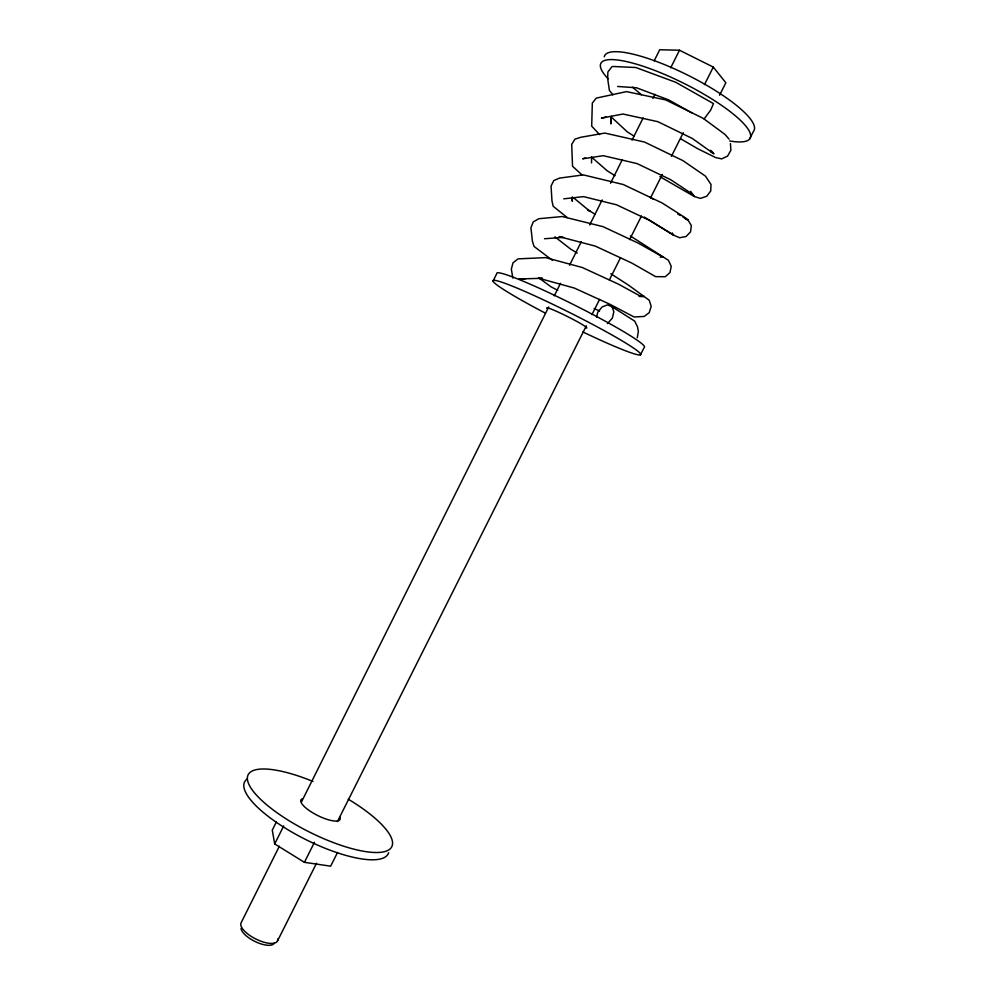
<?xml version="1.0" encoding="UTF-8"?>
<svg xmlns="http://www.w3.org/2000/svg" width="995" height="995" viewBox="0 0 995 995"><rect width="100%" height="100%" fill="white"/><g stroke="black" fill="none" stroke-linecap="round" stroke-linejoin="round"><path stroke-width="1.49" d="M591.515 162.906L591.627 157.272M611.104 118.019L610.843 123.977L611.253 116.365M637.285 337.753L638.367 331.335L637.472 326.696L634.698 321.124L612 306.709L607.485 304.88L602.062 306.982L597.784 312.181L596.565 317.256M493.06 281.087L496.779 273.588A82.56 6.256 26.6 0 1 573.058 304.37A82.56 6.256 26.6 0 1 644.238 347.354L640.457 354.829M654.163 60.882L659.71 49.75L679.498 50.223L713.291 67.088L725.852 82.759L719.559 95.259M276.324 822.032L272.269 830.166L274.719 843.934L304.42 862.329L330.651 866.172L337.541 852.466M274.719 843.934L283.712 825.912M279.346 846.26L241.151 922.713A20.335 7.861 26.6 0 0 258.053 940.051A20.335 7.861 26.6 0 0 277.742 938.857M301.56 801.783L548.73 306.945M554.277 295.826L560.533 283.314M569.55 265.242L581.354 241.611M589.687 224.932L602.186 199.908M610.52 183.229L622.323 159.598M632.036 140.146L643.143 117.907M652.869 98.443L654.946 94.276M670.705 67.822L679.498 50.223M304.42 862.329L314.47 842.292M704.46 84.662L713.291 67.088M277.481 940.996L316.534 863.225M337.442 821.559L586.353 325.763M591.925 314.656L599.599 299.383M609.363 279.931L620.519 257.717M629.586 239.658L641.439 216.052M650.494 197.993L662.347 174.386M671.414 156.339L683.266 132.721M749.633 138.964L753.501 131.315A83.53 19.788 26.6 0 0 687.819 75.172A83.53 19.788 26.6 0 0 604.263 56.814M611.962 66.677L607.883 71.976L607.659 78.68L609.388 90.396L612.87 94.861M703.962 119.201L710.716 110.022L713.477 103.604L675.816 82.324L635.842 67.511L612.684 66.466M607.447 323.611L612.335 318.164L613.853 311.783L612 306.709M585.595 157.857L582.684 158.802L603.269 155.68L637.074 163.59L670.742 179.734L692.184 193.938L694.286 196.512L700.43 198.391L706.724 196.264L710.753 190.94L710.99 184.448L705.492 176.14L682.819 160.568L644.561 142.074L604.861 133.069L580.794 137.273L574.948 139.151L571.702 144.424L572.535 166.24L582.485 175.344M606.328 117.012L601.44 118.119L622.982 114.027L657.894 121.688L692.346 138.492L713.937 153.864L711.5 151.029M563.742 198.838L583.543 196.624L616.502 204.783L649.611 220.405L673.578 235.131L679.635 237.743L686.127 236.474L690.58 231.823L691.301 225.542L688.005 220.032L685.617 217.955L662.172 203.005L623.28 184.523L583.356 174.896L559.538 178.105L553.805 180.543L551.068 186.015L551.951 200.741L553.17 206.276L567.187 217.519M660.232 257.17L662.807 256.971L638.342 243.178L602.895 226.611L562.2 216.537L538.768 218.726L533.245 221.935L530.932 227.755L532.4 241.138L534.054 246.461L552.548 260.404M544.501 238.738L563.643 237.382M525.435 278.749L519.029 278.948L542.325 278.289L539.327 278.389L574.376 288.077L610.283 304.458L634.101 316.982L644.138 316.46L649.225 312.641L651.19 306.46L649.25 300.266L628.566 285.167L610.806 273.737M639.101 296.435L644.151 296.423L640.879 296.398L618.442 284.147L582.237 267.493L545.658 257.63L517.985 258.874L512.997 262.854L511.343 269.123L512.86 278.127M617.584 86.478L636.452 87.759L668.777 99.948L691.699 112.821M562.125 237.133L559.103 236.623L595.197 246.076L631.8 263.053L655.655 276.66L665.282 276.709L669.996 272.543L671.215 266.287L668.466 260.342L630.395 235.989M685.567 218.987L688.005 220.032L682.906 217.034M594.102 308.5L599.55 310.975M703.179 118.33L665.779 99.948L626.551 91.615L596.291 98.107L592.323 103.045L591.702 126.191L599.587 134.611M557.735 290.329L551.031 286.821L538.482 277.655M680.617 138.74L697.545 148.628L715.542 157.521L721.711 158.889L727.581 156.115L730.902 150.257L730.417 143.529M677.806 214.024L680.356 215.529M659.884 176.625L694.286 196.512L690.617 191.351M577.237 253.078L570.744 249.16L554.887 236.847M649.71 197.072L653.541 199.41M595.358 214.41L587.535 209.622L590.06 211.375L573.481 197.719M644.3 217.047L673.578 235.131L672.247 232.942M615.034 175.667L607.311 170.879L591.378 156.949M633.977 136.091L627.397 131.949L610.942 116.689M704.385 119.226L724.982 134.412L729.086 139.151M632.422 87.112L641.427 94.724M710.393 150.27L711.413 152.534M571.739 198.54L572.374 201.326L572.287 196.873M388.635 852.727A80.296 24.166 26.6 0 1 301.485 837.367A80.296 24.166 26.6 0 1 247.307 778.874M348.262 799.196A80.321 23.756 26.6 0 1 372.665 852.392A80.321 23.756 26.6 0 1 254.72 793.114A80.321 23.756 26.6 0 1 312.977 781.473M340.016 817.393A21.84 6.455 26.6 0 1 317.952 815.651A21.84 6.455 26.6 0 1 302.331 798.774M274.309 943.086A18.432 7.164 26.6 0 1 256.685 942.265A18.432 7.164 26.6 0 1 241.026 928.422M608.181 78.804A83.493 19.303 26.6 0 1 634.586 63.63A83.493 19.303 26.6 0 1 733.452 114.201A83.493 19.303 26.6 0 1 729.696 140.967M545.26 313.102A82.535 5.796 26.6 0 1 508.059 284.47A82.535 5.796 26.6 0 1 629.051 345.116A82.535 5.796 26.6 0 1 582.834 331.932M547.163 308.574A22.437 1.58 26.6 0 1 567.822 316.708A22.437 1.58 26.6 0 1 585.744 327.952"/></g></svg>
